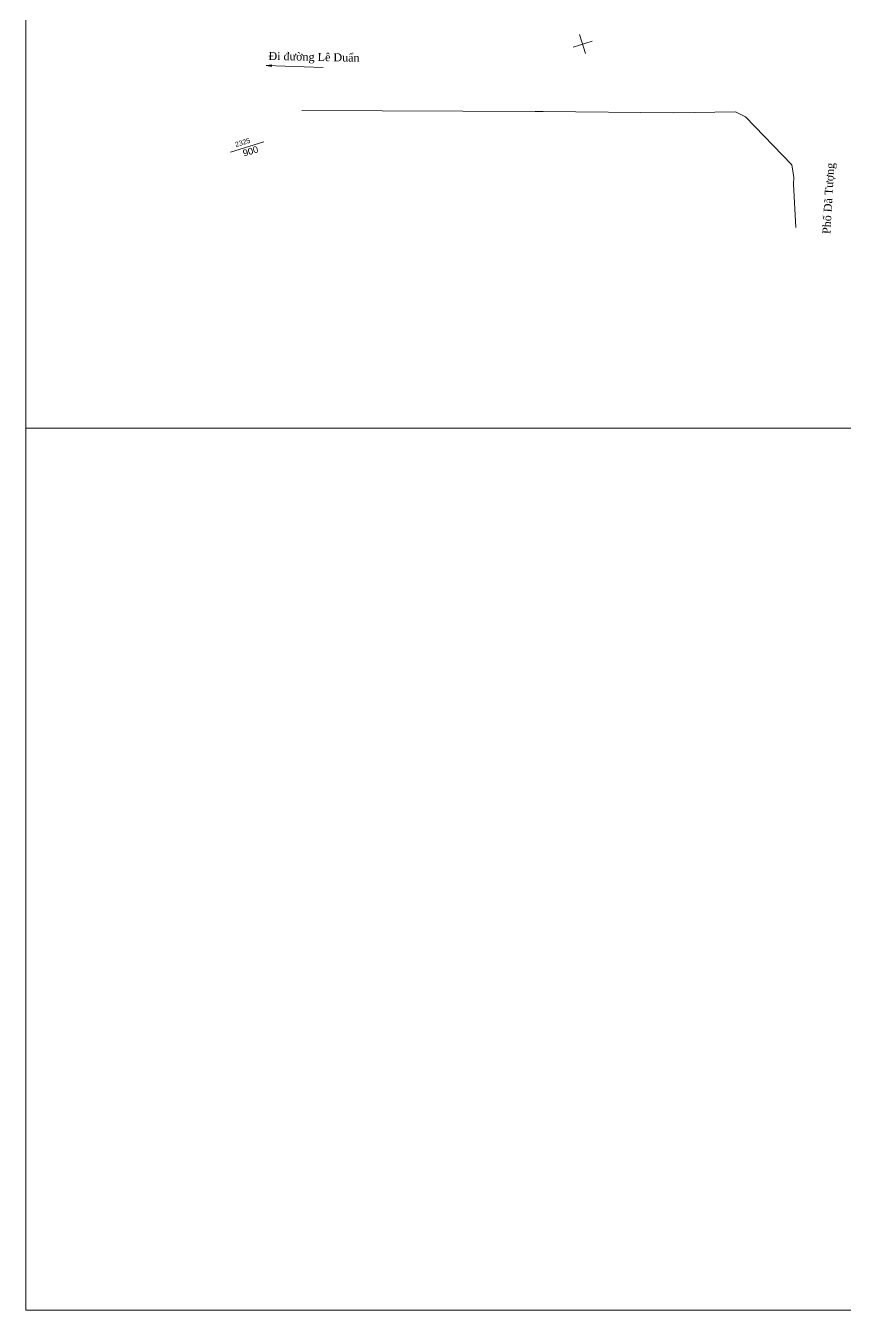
# Model space of a CAD drawing. Header units: millimetres. Extents: x 930469 to 1523124, y -120375 to 411163.
# Drawn here: x 1230200 to 1353151, y -120375 to 72288 of the extents above; entities that cross this region are included whole.
import ezdxf
from ezdxf.enums import TextEntityAlignment as Align

# ---------------------------------------------------------------- set-up
doc = ezdxf.new("R2010")
doc.units = ezdxf.units.MM
for name, color, linetype, lineweight in [('GIAOTHONG', 8, 'Continuous', 0), ('KHUNG', 8, 'Continuous', 0), ('xr', 8, 'Continuous', 0)]:
    doc.layers.add(name, color=color, linetype=linetype, lineweight=lineweight)
doc.styles.add('VNKT', font='Vnarial.ttf')
doc.styles.add('VNTIME', font='')
doc.styles.get('VNTIME').set_extended_font_data('.VnTime')

msp = doc.modelspace()

# ---------------------------------------------------------------- linework, layer by layer
at = {"layer": 'GIAOTHONG'}
for p, q in [((1266271.1, 66315.9), (1267108.1, 66413.9)), ((1266271.1, 66315.9), (1274822.3, 66040.1)), ((1266271.1, 66315.9), (1267100, 66164.1)), ((1307813.6, 59414.7), (1306644, 59425.7))]:
    msp.add_line(p, q, dxfattribs=at)
msp.add_lwpolyline([(1271627.2, 59546.8), (1307813.6, 59414.7), (1327379.3, 59230.2), (1336682.4, 59371.5), (1338155.4, 58624.6), (1345137, 51424.2), (1345418.2, 49499.1), (1345401.3, 48524.1), (1345743, 42022.7)], dxfattribs=at)
at = {"layer": 'KHUNG'}
for p, q in [((1312303.8, 69092.3), (1315171.8, 69972.2)), ((1314177.7, 68098.2), (1313297.9, 70966.3)), ((1265936.7, 54867.6), (1260917.5, 53327.8))]:
    msp.add_line(p, q, dxfattribs=at)
at = {"layer": 'xr', "ltscale": 3}
for points in [[(1230199.5, 271812.7), (1523124.3, 271812.7), (1523124.3, 11908.6), (1230199.5, 11908.6)], [(1230199.5, 11908.6), (1523124.3, 11908.6), (1523124.3, -120375.4), (1230199.5, -120375.4)]]:
    msp.add_lwpolyline(points, close=True, dxfattribs=at)

# ---------------------------------------------------------------- texts
at = {"layer": 'GIAOTHONG', "style": 'VNTIME'}
for s, rotation, p in [('§i ®\xadêng Lª DuÈn', 358.849449, (1266605.8, 67154)), ('Phè D· T\xadîng', 86.770711, (1350908.7, 41015.2))]:
    msp.add_text(s, height=1200, rotation=rotation, dxfattribs=at).set_placement(p)
at = {"layer": 'KHUNG', "style": 'VNKT'}
msp.add_text('2325', height=750, rotation=17.055155, dxfattribs=at).set_placement((1261800.2, 53860.1), align=Align.BOTTOM_LEFT)
msp.add_text('900', height=1000, rotation=17.055155, dxfattribs=at).set_placement((1262663.9, 53602.1), align=Align.TOP_LEFT)

doc.saveas('drawing.dxf')
